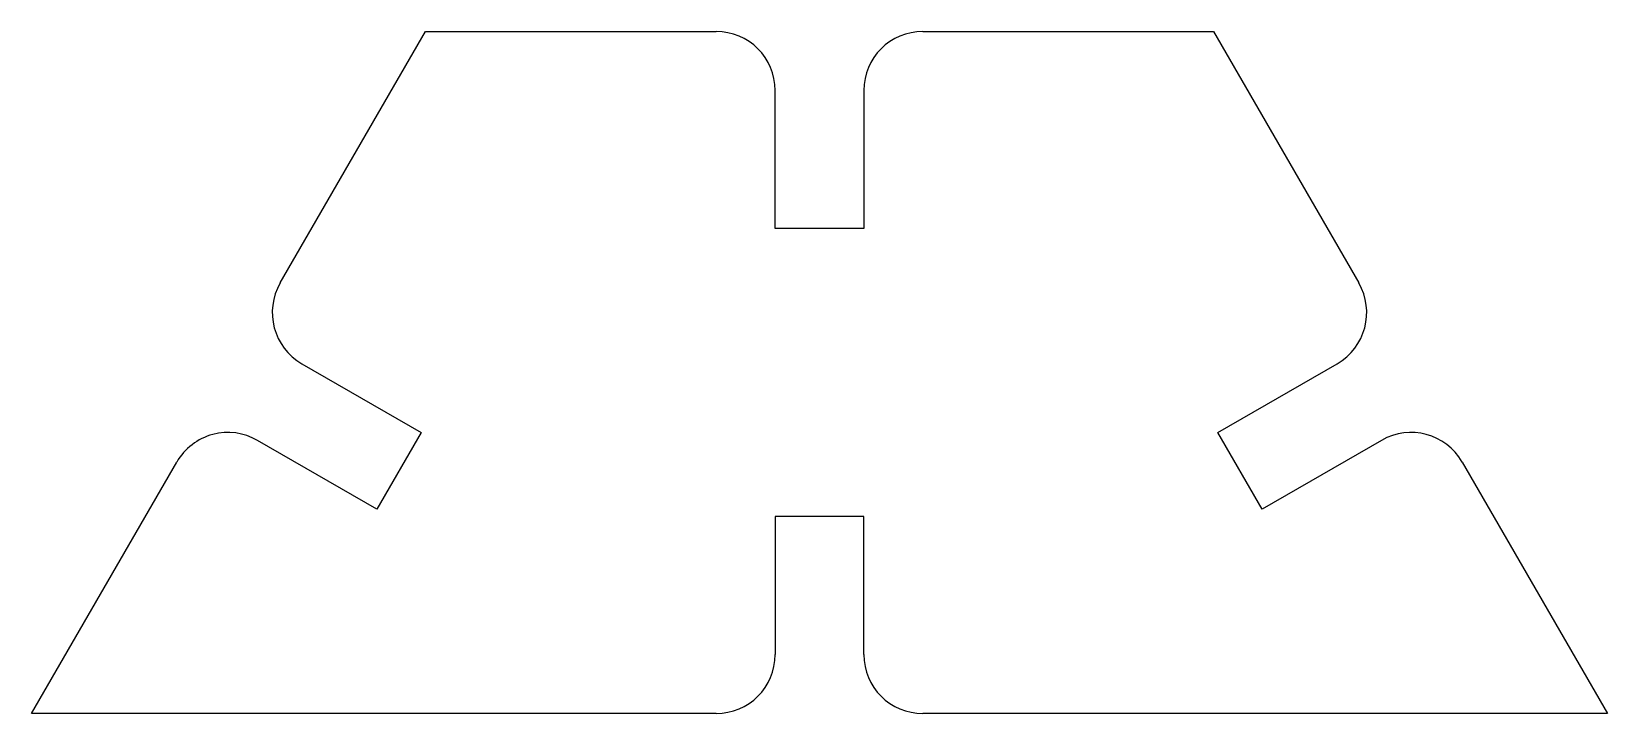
# Model space of a CAD drawing. Extents: x 0 to 80, y 0 to 34.6.
import ezdxf

# ---------------------------------------------------------------- set-up
doc = ezdxf.new("R2010")
doc.units = 0
doc.header["$MEASUREMENT"] = 0
doc.layers.add('MODELSKETCH_VISIBLE', color=7, linetype='CONTINUOUS')

msp = doc.modelspace()

# ---------------------------------------------------------------- linework, layer by layer
at = {"layer": 'MODELSKETCH_VISIBLE'}
for p, q in [((12.625, 21.867), (20, 34.641)), ((20, 34.641), (34.75, 34.641)), ((45.25, 34.641), (60, 34.641)), ((60, 34.641), (67.375, 21.867)), ((37.75, 24.641), (37.75, 31.641)), ((42.25, 31.641), (42.25, 24.641)), ((42.25, 24.641), (37.75, 24.641)), ((13.723, 17.769), (19.785, 14.269)), ((60.215, 14.269), (66.277, 17.769)), ((17.535, 10.372), (11.473, 13.872)), ((19.785, 14.269), (17.535, 10.372)), ((62.465, 10.372), (60.215, 14.269)), ((68.527, 13.872), (62.465, 10.372)), ((0, 0), (7.375, 12.774)), ((72.625, 12.774), (80, 0)), ((37.75, 10), (37.75, 3)), ((42.25, 10), (37.75, 10)), ((42.25, 3), (42.25, 10)), ((34.75, 0), (0, 0)), ((80, 0), (45.25, 0))]:
    msp.add_line(p, q, dxfattribs=at)
for centre, start, end in [((34.75, 31.641), 0, 90), ((45.25, 31.641), 90, 180), ((15.223, 20.367), 150, 240), ((64.777, 20.367), 300, 30), ((9.973, 11.274), 60, 150), ((70.027, 11.274), 30, 120), ((34.75, 3), 270, 0), ((45.25, 3), 180, 270)]:
    msp.add_arc(centre, 3, start, end, dxfattribs=at)

doc.saveas('drawing.dxf')
